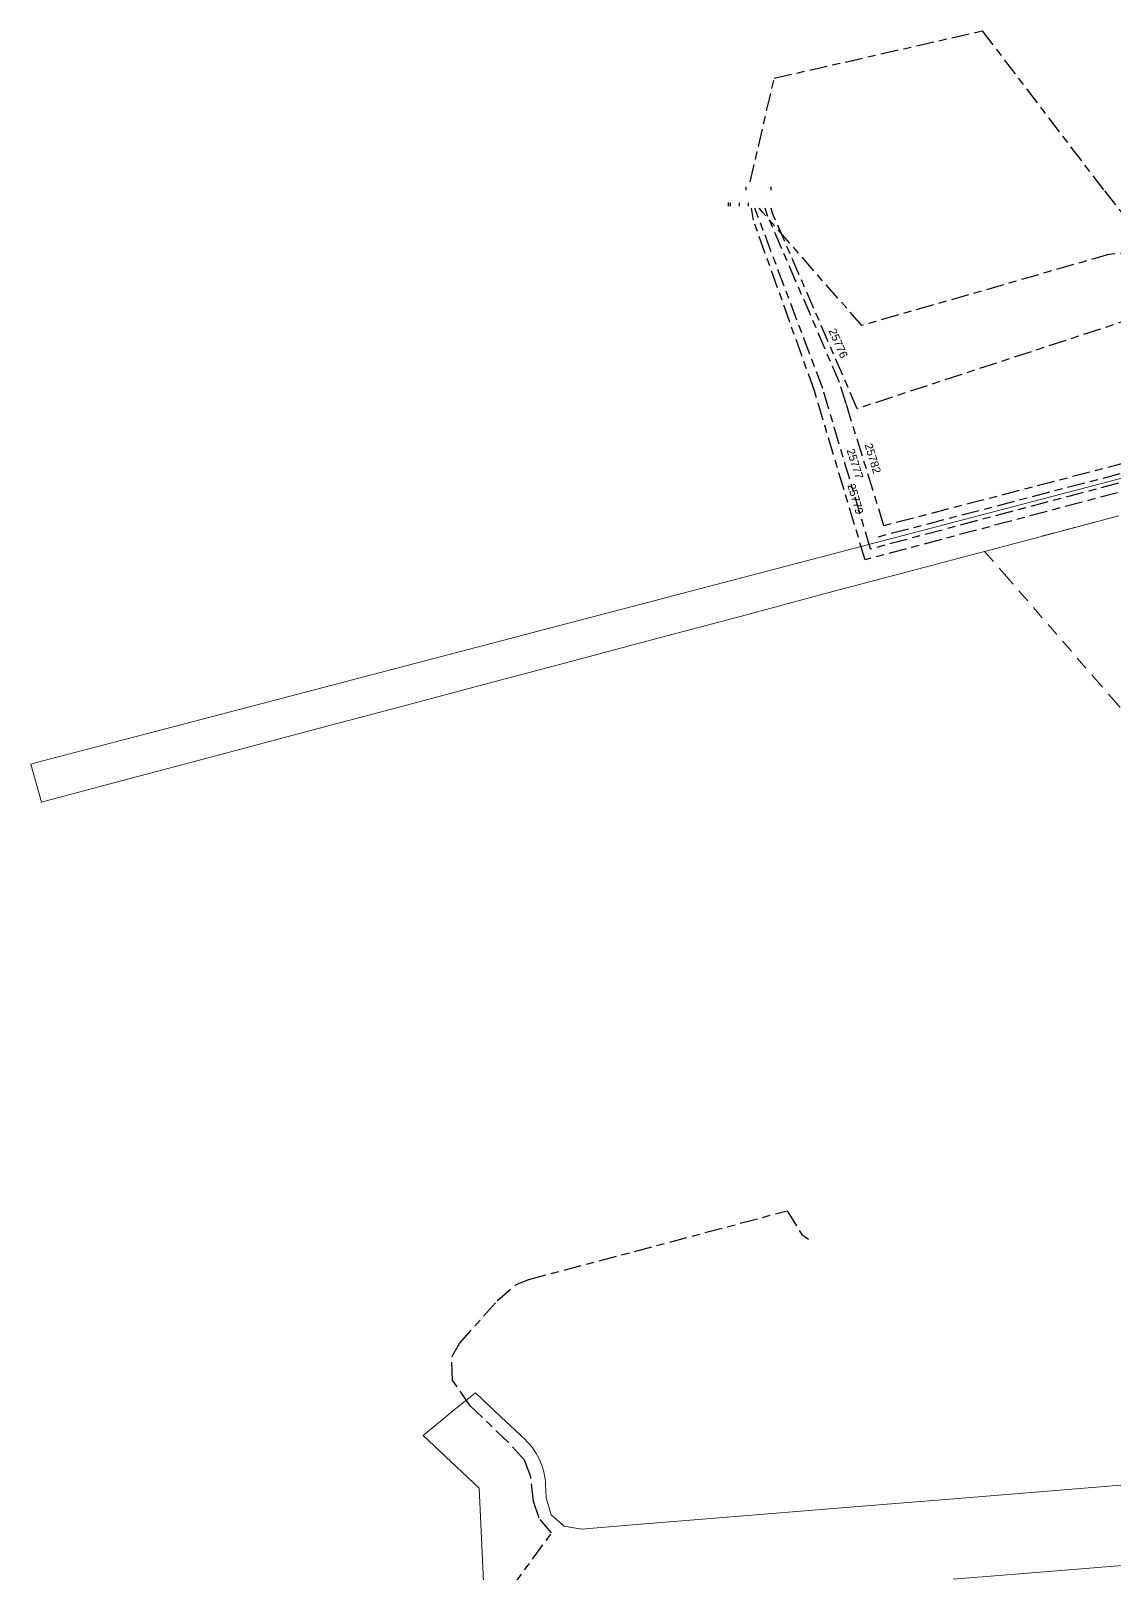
# Model space of a CAD drawing. Header units: metres. Extents: x 308616 to 310825, y 6264327 to 6267194.
# Drawn here: x 308616.5 to 308860.1, y 6266647.1 to 6266994.1 of the extents above; entities that cross this region are included whole.
import ezdxf

# ---------------------------------------------------------------- set-up
doc = ezdxf.new("R2010")
doc.units = ezdxf.units.M
doc.linetypes.add('Cable Exist UG', pattern=[8.2, 4, -1.2, 1.8, -1.2])
doc.linetypes.add('Dash', pattern=[5, 3, -2])
for name, color, linetype, lineweight in [('Cadastre Easements_SP_EXT', 7, 'Continuous', 5), ('Cadastre Land Parcels_SP_EXT', 7, 'Continuous', 5), ('Cadastre Roads_SP_EXT', 7, 'Continuous', 5)]:
    doc.layers.add(name, color=color, linetype=linetype, lineweight=lineweight)
doc.layers.add('Mains_HV_EXT', color=7, linetype='Continuous')
doc.layers.add('Mains_TR_EXT', color=7, linetype='Continuous')
doc.styles.get("Standard").update_dxf_attribs({"font": 'arial.ttf'})

msp = doc.modelspace()

# ---------------------------------------------------------------- linework, layer by layer
at = {"layer": 'Cadastre Easements_SP_EXT', "linetype": 'Dash'}
msp.add_lwpolyline([(308861.19, 6266884.97), (308843.19, 6266880.2), (308830.99, 6266876.94), (308835.43, 6266871.87), (308855.47, 6266848.74), (308855.55, 6266848.65), (308859.5, 6266844.12), (308864.24, 6266838.65)], dxfattribs=at)
at = {"layer": 'Cadastre Land Parcels_SP_EXT', "linetype": 'Continuous'}
msp.add_lwpolyline([(308889.9, 6266900.83), (308646.76, 6266837.03), (308619.15, 6266829.83), (308617.53, 6266829.39), (308616.46, 6266829.1), (308616.46, 6266829.1), (308618.88, 6266820.58), (308621.29, 6266821.22), (308641.02, 6266826.46), (308660.34, 6266831.6), (308679.67, 6266836.73), (308699, 6266841.87), (308718.33, 6266847), (308737.64, 6266852.13), (308756.95, 6266857.27), (308776.28, 6266862.4), (308795.73, 6266867.64), (308813.34, 6266872.26), (308829.23, 6266876.47), (308830.99, 6266876.94), (308843.19, 6266880.2), (308861.19, 6266884.97)], dxfattribs=at)
at = {"layer": 'Cadastre Roads_SP_EXT', "linetype": 'Continuous'}
for points in [[(308863.45, 6266667), (308843.32, 6266665.37), (308822.18, 6266663.65), (308798.76, 6266661.75), (308776.78, 6266659.97), (308750.89, 6266657.86), (308740.34, 6266657.01), (308736.45, 6266657.62), (308733.49, 6266660.22), (308732.39, 6266664), (308732.24, 6266667.01), (308732.21, 6266667.53), (308732.13, 6266668.31), (308732, 6266669.08), (308731.83, 6266669.85), (308731.63, 6266670.61), (308731.38, 6266671.35), (308731.1, 6266672.09), (308730.78, 6266672.8), (308730.42, 6266673.5), (308730.02, 6266674.18), (308729.59, 6266674.84), (308729.13, 6266675.47), (308728.63, 6266676.08), (308728.11, 6266676.66), (308727.55, 6266677.22), (308722.28, 6266682.19), (308716.46, 6266687.67), (308711.62, 6266683.74), (308704.67, 6266678.09), (308717.3, 6266666.2), (308718.67, 6266637.1)], [(308823.94, 6266645.72), (308844.36, 6266647.39), (308864.79, 6266649.06), (308885.22, 6266650.73), (308899.59, 6266651.9), (308904.61, 6266652.45), (308905.63, 6266652.67), (308912.67, 6266654.26), (308927.5, 6266658.72), (308932.18, 6266658.6), (308935.5, 6266655.99), (308936.65, 6266651.76), (308936.47, 6266649.62), (308936.18, 6266647.5), (308935.78, 6266645.39)]]:
    msp.add_lwpolyline(points, dxfattribs=at)
at = {"layer": 'Mains_HV_EXT', "linetype": 'Cable Exist UG'}
for points in [[(308773.36, 6266954.62), (308773.36, 6266955.43)], [(308773.86, 6266954.64), (308773.85, 6266955.39)], [(308775.87, 6266954.62), (308775.87, 6266955.42)], [(308777.88, 6266954.62), (308777.88, 6266955.42)], [(309199.4, 6266308.07), (309180.63, 6266355.1), (309161.18, 6266402.3), (309161.18, 6266402.3), (309104.07, 6266551.39), (309096.92, 6266570.08), (309096.92, 6266570.08), (309075.36, 6266626.32), (309050.32, 6266691.9), (309037.38, 6266725.45), (308990.52, 6266704.87), (308914.03, 6266882.47), (308884.66, 6266896.48), (308804.08, 6266875.1), (308792.69, 6266913.13), (308778.97, 6266951.5), (308778.57, 6266954.21)], [(309194.68, 6266303.66), (309175.75, 6266351.03), (309155.83, 6266399.63), (309045.77, 6266686.95), (309033.99, 6266717.59), (308994.93, 6266700.2), (308994.93, 6266700.2), (308915.71, 6266883.89), (308884.86, 6266898.62), (308805.33, 6266877.5), (308794.56, 6266913.64), (308779.29, 6266954.21)], [(309196.19, 6266305.3), (309177.61, 6266351.8), (309177.61, 6266351.8), (309157.45, 6266400.96), (309047.62, 6266687.68), (309047.62, 6266687.68), (309035.11, 6266720.28), (309035.11, 6266720.28), (308988.51, 6266699.6), (308988.51, 6266699.6), (308914.99, 6266870.48), (308913.24, 6266874.58), (308913.24, 6266874.58), (308911.2, 6266879.34), (308870.5, 6266898.93), (308808.35, 6266882.73), (308808.35, 6266882.73), (308799.85, 6266910.17), (308798.37, 6266914.95), (308782.26, 6266952.31), (308781.62, 6266954.21)], [(309075.51, 6266621.12), (309034.8, 6266726.64), (308993.66, 6266708.51), (308960.21, 6266785.92), (308942.79, 6266826.01), (308922.76, 6266872.44), (308922.76, 6266872.44), (308916.06, 6266888.14), (308901.53, 6266895.18), (308901.53, 6266895.18), (308885.05, 6266902.72), (308878.1, 6266900.66), (308878.1, 6266900.66), (308864.82, 6266929.55), (308802.32, 6266909.07), (308783.28, 6266953.06), (308782.95, 6266954.21)], [(308985.16, 6266916.07), (308979.25, 6266904.44), (308966.59, 6266897.18), (308921.2, 6266881.64), (308919.63, 6266884.14), (308885.23, 6266900.63), (308806.65, 6266880.1)], [(308719.62, 6266636.98), (308733.6, 6266656.13), (308730.81, 6266659.44), (308729.51, 6266663.24), (308728.91, 6266668.74), (308727.46, 6266672.5), (308723.97, 6266676.42), (308715.28, 6266684.72), (308711.29, 6266690.53), (308711.13, 6266695.74), (308712.85, 6266698.74), (308721.34, 6266708.34), (308725.6, 6266712.01), (308728.46, 6266713.16), (308786.55, 6266728.6), (308789.86, 6266723.26), (308791.38, 6266722.2)]]:
    msp.add_lwpolyline(points, dxfattribs=at)
at = {"layer": 'Mains_TR_EXT', "linetype": 'Cable Exist UG'}
for points in [[(308778.26, 6266960.11), (308783.66, 6266983.43), (308828.9, 6266993.74), (308830.43, 6266994.09), (308857.93, 6266958.06), (308903.33, 6266901.04), (308919.83, 6266871.73), (308919.83, 6266871.73), (309016.45, 6266644.52), (309027.04, 6266616.57), (309027.04, 6266616.57), (309040.72, 6266580.99), (309068.24, 6266503.76), (309078.27, 6266477.62), (309087.41, 6266456.28)], [(308777.37, 6266958.21), (308777.37, 6266959.01)], [(308782.87, 6266959.01), (308782.87, 6266958.21)], [(309146.06, 6266530.51), (309078.19, 6266562.24), (308937.27, 6266927.62), (308914.54, 6266948.56), (308858.87, 6266943.76), (308803.39, 6266927.8), (308781.12, 6266953.19), (308780.26, 6266954.17)]]:
    msp.add_lwpolyline(points, dxfattribs=at)

# ---------------------------------------------------------------- texts
at = {"layer": 'Mains_HV_EXT'}
for s, rotation, p in [('25776', 293.7908, (308795.83, 6266926.63)), ('25782', 287.0674, (308803.95, 6266900.97)), ('25777', 287.5009, (308799.92, 6266899.76)), ('25779', 286.4404, (308800.1, 6266891.88))]:
    msp.add_text(s, height=1.8, rotation=rotation, dxfattribs=at).set_placement(p)

doc.saveas('drawing.dxf')
